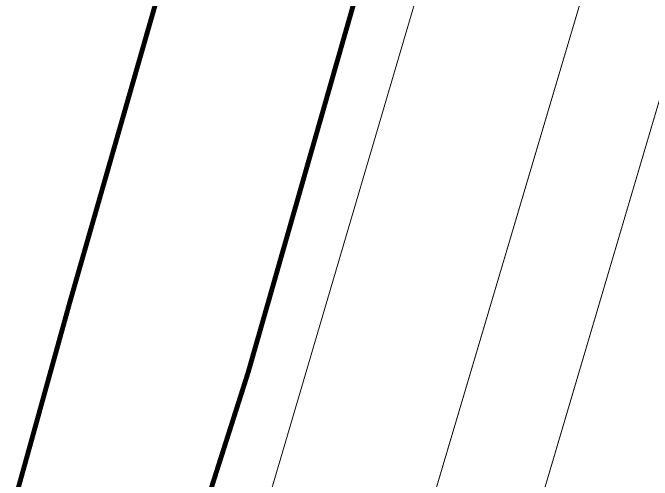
# Model space of a CAD drawing. Header units: inches. Extents: x 350994 to 353538, y 1581369 to 1583842.
# Drawn here: x 351423.05 to 351436.15, y 1583411.48 to 1583421.05 of the extents above; entities that cross this region are included whole.
import ezdxf

# ---------------------------------------------------------------- set-up
doc = ezdxf.new("R2010")
doc.units = ezdxf.units.IN
doc.header["$MEASUREMENT"] = 0
doc.linetypes.add('1', pattern=[0])
doc.linetypes.add('DASHDOTX2', pattern=[2, 1, -0.5, 0, -0.5])
for name, color, linetype in [('CULVERT', 255, '1'), ('EP TF', 5, 'Continuous'), ("ROAD'S", 1, '1')]:
    doc.layers.add(name, color=color, linetype=linetype)
doc.styles.get("Standard").update_dxf_attribs({"font": 'arial.ttf'})
doc.linetypes.add('SILT_FENCE', pattern='A,0.5,-0.2,["EP",Standard,S=0.1,R=0,X=-0.1,Y=-0.05],-0.2', length=0.9)

msp = doc.modelspace()

# ---------------------------------------------------------------- linework, layer by layer
at = {"layer": 'CULVERT', "color": 250, "linetype": 'DASHDOTX2', "lineweight": 5, "ltscale": 2, "const_width": 0.02, "elevation": 91.06}
msp.add_lwpolyline([(351499.618, 1583640.169), (351430.103, 1583405.855)], dxfattribs=at)
at = {"layer": 'CULVERT', "color": 250, "linetype": 'DASHDOTX2', "lineweight": 5, "ltscale": 2, "const_width": 0.02}
msp.add_lwpolyline([(351432.137, 1583405.198), (351501.313, 1583639.25)], dxfattribs=at)
at = {"layer": 'EP TF', "color": 252, "linetype": 'SILT_FENCE', "lineweight": 5, "ltscale": 6, "elevation": 98.457}
msp.add_lwpolyline([(351860.599, 1583050.457), (351843.117, 1583054.927), (351805.428, 1583069.434), (351749.996, 1583088.043), (351693.324, 1583107.195), (351559.818, 1583166.634), (351530.996, 1583175.986), (351505.516, 1583184.189), (351479.554, 1583192.598), (351455.022, 1583200.395), (351427.507, 1583209.446), (351401.181, 1583217.744), (351377.104, 1583229.332), (351383.888, 1583253.394), (351390.184, 1583276.102), (351398.171, 1583304.68), (351406.613, 1583334.671), (351412.571, 1583355.244), (351419.656, 1583379.976), (351427.743, 1583409.247), (351437.315, 1583441.687)], dxfattribs=at)
at = {"layer": "ROAD'S", "lineweight": 5, "const_width": 0.1}
msp.add_lwpolyline([(351407.712, 1583771.956), (351410.312, 1583760.715), (351413.783, 1583755.262), (351418.763, 1583751.537), (351442.467, 1583741.714), (351471.404, 1583728.335), (351502.68, 1583710.36), (351506.007, 1583706.359), (351506.007, 1583702.901), (351506.007, 1583702.901), (351506.007, 1583702.901), (351478.923, 1583606.277), (351449.656, 1583503.707), (351424.224, 1583415.141), (351424.224, 1583415.141), (351421.552, 1583405.513)], dxfattribs=at)
msp.add_lwpolyline([(351493.628, 1583641.759), (351482.419, 1583604.878), (351453.336, 1583502.652), (351427.872, 1583413.69), (351425.474, 1583406.168), (351428.205, 1583404.001), (351429.519, 1583403.242), (351451.062, 1583395.474), (351528.805, 1583369.389), (351608.336, 1583343.146), (351610.303, 1583342.984), (351612.716, 1583343.499), (351612.789, 1583343.767), (351619.489, 1583361.814), (351656.418, 1583471.89), (351678.861, 1583542.98), (351678.861, 1583542.98), (351631.507, 1583568.484), (351540.827, 1583618.553), (351496.133, 1583642.258, 0.356236)], format="xyb", close=True, dxfattribs=at)

doc.saveas('drawing.dxf')
